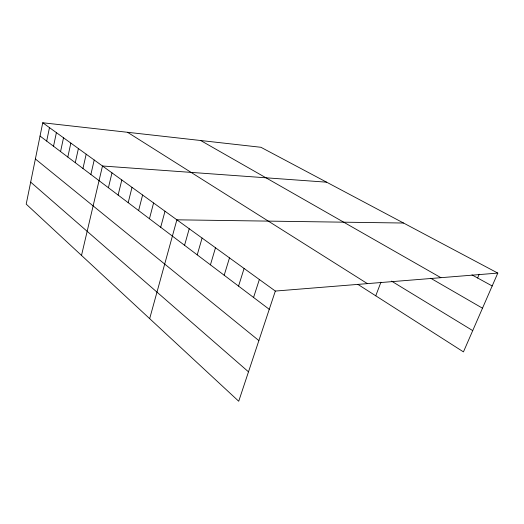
<?xml version="1.0" encoding="UTF-8"?>
<svg xmlns="http://www.w3.org/2000/svg" width="524" height="524" viewBox="0 0 524 524"><rect width="100%" height="100%" fill="white"/><g stroke="black" fill="none" stroke-linecap="round" stroke-linejoin="round"><path stroke-width="0.79" d="M497.8 273.089L260.913 147.283L42.745 122.76L26.2 204.124L238.721 401.24L275.329 291.062L497.8 273.089L463.445 351.886L357.827 284.342M46.688 141.074L49.472 127.627M53.527 146.242L56.389 132.638M60.568 151.56L63.515 137.786M67.812 157.036L70.845 143.098M75.273 162.676L78.404 148.561M82.956 168.486L86.185 154.194M90.881 174.479L94.209 160.003M81.508 255.424L102.488 165.99L326.622 182.182M108.416 187.736L111.985 172.861M118.123 195.072L121.817 179.981M128.184 202.677L132.015 187.363M138.618 210.563L142.6 195.02M149.445 218.75L153.584 202.971M160.698 227.259L165.001 211.231M149.674 318.644L176.876 219.818L403.526 223.028M184.559 245.291L189.223 228.759M197.227 254.867L202.087 238.066M210.425 264.849L215.495 247.767M224.187 275.251L229.486 257.893M238.558 286.111L244.092 268.458M253.564 297.462L259.36 279.508M375.747 295.805L380.948 282.187M477.613 277.982L479.211 274.242M471.96 274.89L492.18 285.973M200.659 140.511L440.907 277.687M430.715 278.251L482.493 308.197M391.52 281.113L472.72 330.605M127.542 132.29L367.396 283.628M42.745 122.76L275.329 291.062M40.04 136.05L269.264 309.324M35.377 158.982L258.869 340.593M30.674 182.123L248.494 371.83"/></g></svg>
